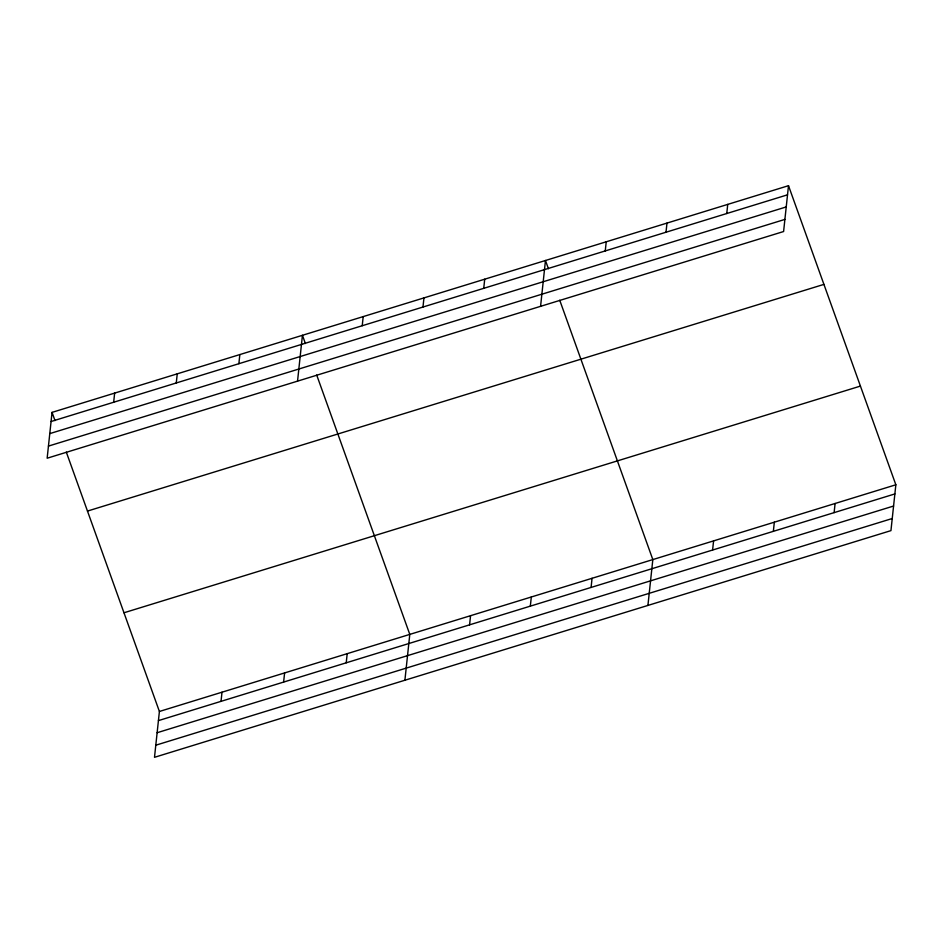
<?xml version="1.0" encoding="UTF-8"?>
<svg xmlns="http://www.w3.org/2000/svg" width="943" height="943" viewBox="0 0 943 943"><rect width="100%" height="100%" fill="white"/><g stroke="black" fill="none" stroke-linecap="round" stroke-linejoin="round"><path stroke-width="1.41" d="M52.054 412.374L47.15 458.215L783.598 231.53L788.501 185.688L52.054 412.374L55 420.59M113.667 402.237L114.645 393.101M176.27 382.964L177.249 373.829M66.316 452.121L159.402 711.47L154.499 757.312L890.946 530.626L895.85 484.785L788.501 185.688M238.862 363.703L239.84 354.568M221.027 701.344L222.006 692.209M297.54 381.137L302.444 335.295L305.391 343.523M283.619 682.072L284.597 672.937M362.218 325.736L363.196 316.589M346.222 662.811L347.201 653.676M422.983 307.029L423.949 297.894M404.901 680.245L409.792 634.403L316.707 375.055M483.735 288.322L484.714 279.187M469.579 624.844L470.557 615.696M540.575 306.334L545.467 260.492L548.425 268.72M530.331 606.137L531.31 597.002M605.253 250.921L606.231 241.785M591.084 587.43L592.063 578.295M666.006 232.226L666.984 223.09M647.924 605.441L652.827 559.6L559.741 300.251M726.758 213.519L727.737 204.383M712.602 550.028L713.58 540.893M773.354 531.333L774.333 522.198M834.119 512.627L835.097 503.491M51.075 421.509L787.523 194.824M49.779 433.615L786.226 206.93M48.447 446.098L784.894 219.413M87.475 511.071L823.923 284.385M123.981 612.773L860.429 386.088M159.402 711.47L895.85 484.785M158.424 720.617L894.872 493.932M157.127 732.723L893.575 506.037M155.795 745.206L892.243 518.52"/></g></svg>
